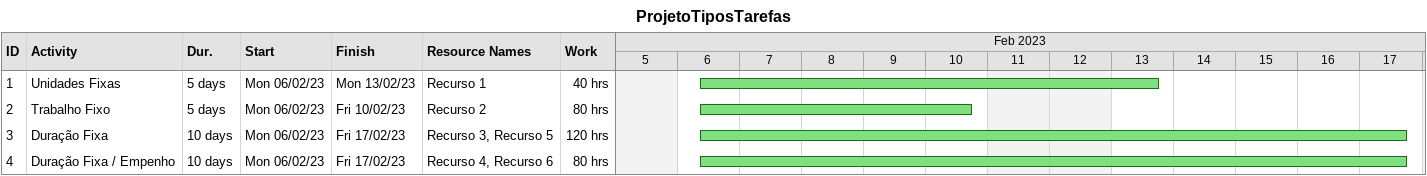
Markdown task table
ProjetoTiposTarefas

| ID | Task | Duration | Start | Finish | Resources | Work (h) |
|---|---|---|---|---|---|---|
| 1 | Unidades Fixas | 5d | 2023-02-06 | 2023-02-13 | Recurso 1 | 40 |
| 2 | Trabalho Fixo | 5d | 2023-02-06 | 2023-02-10 | Recurso 2 | 80 |
| 3 | Duração Fixa | 10d | 2023-02-06 | 2023-02-17 | Recurso 3, Recurso 5 | 120 |
| 4 | Duração Fixa / Empenho | 10d | 2023-02-06 | 2023-02-17 | Recurso 4, Recurso 6 | 80 |
